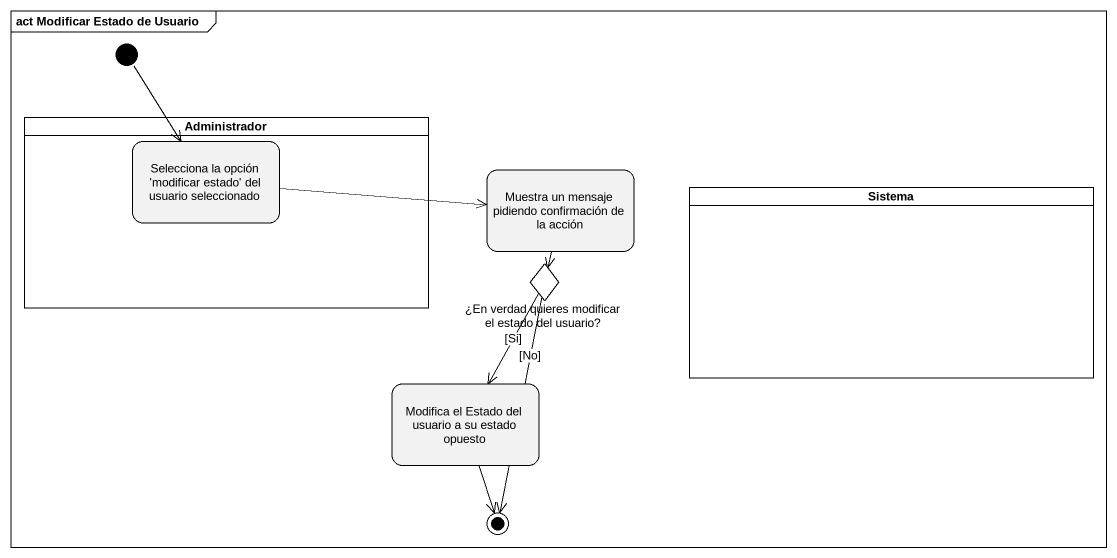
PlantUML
@startuml
mainframe act Modificar Estado de Usuario
hide empty description
state initial1 <<start>>
state Administrador <<partition>> {
  state "Selecciona la opción 'modificar estado' del usuario seleccionado" as Selecciona_la_opción
}
state "Muestra un mensaje pidiendo confirmación de la acción" as Muestra_un_mensaje_pidiendo
state Sistema <<partition>>
state "¿En verdad quieres modificar el estado del usuario?" as En_verdad_quieres_modificar <<choice>>
state "Modifica el Estado del usuario a su estado opuesto" as Modifica_el_Estado_del
initial1 --> Selecciona_la_opción
Selecciona_la_opción -right-> Muestra_un_mensaje_pidiendo
Muestra_un_mensaje_pidiendo --> En_verdad_quieres_modificar
En_verdad_quieres_modificar --> Modifica_el_Estado_del : [Si]
En_verdad_quieres_modificar --> [*] : [No]
Modifica_el_Estado_del --> [*]
@enduml
